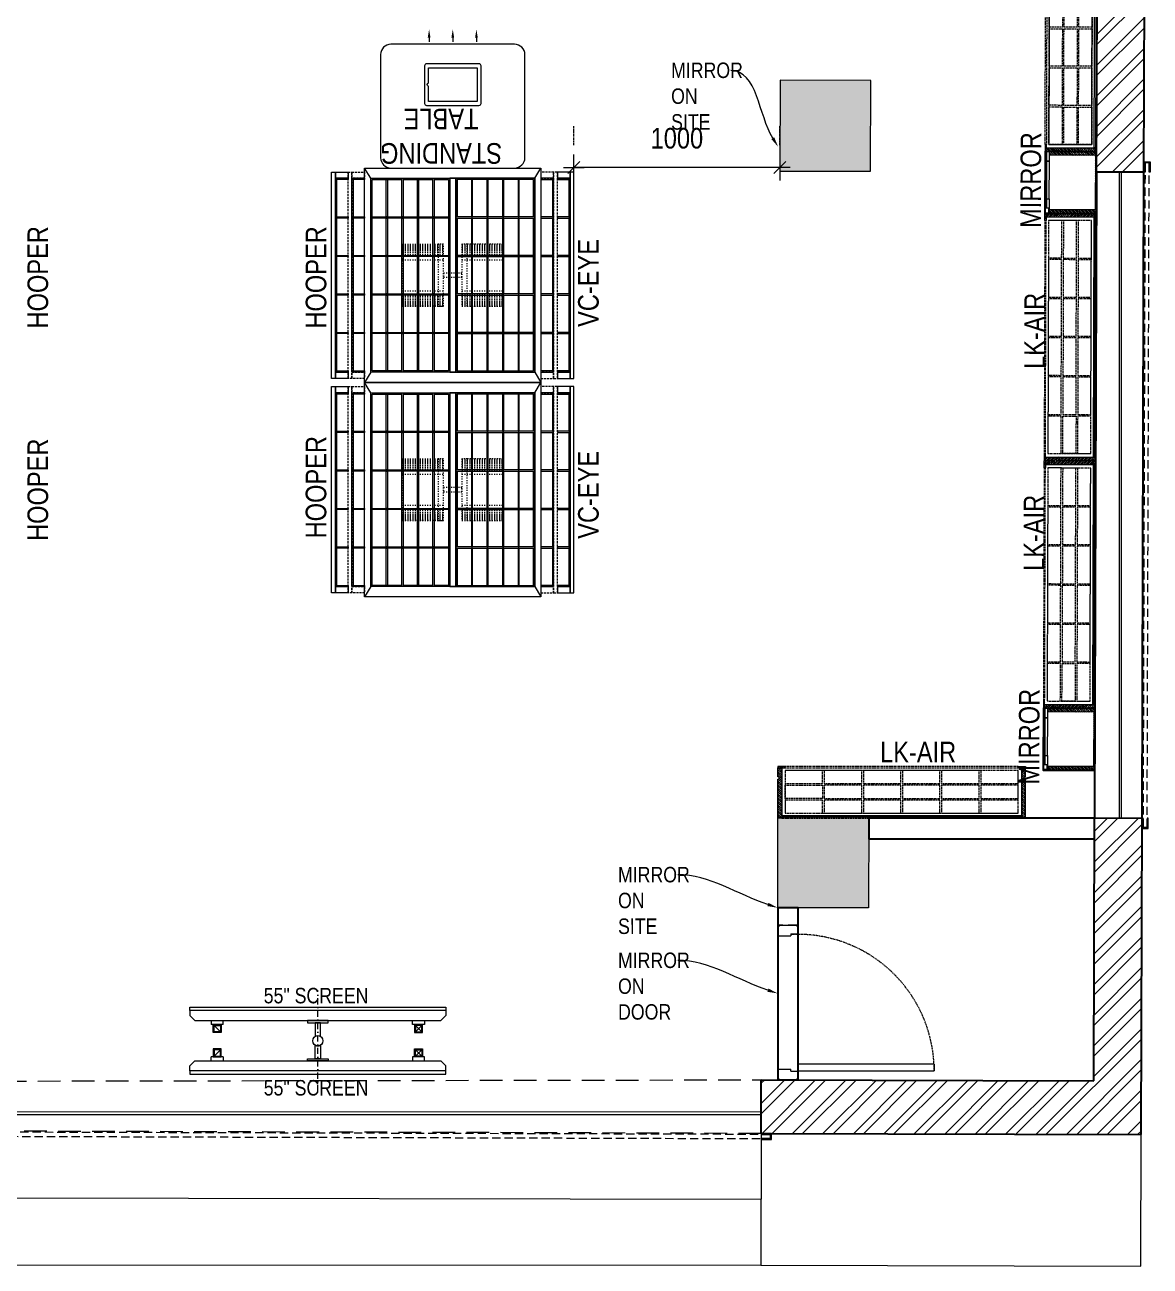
# Model space of a CAD drawing. Header units: millimetres. Extents: x 1938400 to 1950615, y 37176 to 49190.
# Drawn here: x 1945156 to 1950615, y 37176 to 43195 of the extents above; entities that cross this region are included whole.
import ezdxf
from ezdxf import colors
from ezdxf.entities.mleader import LeaderData, LeaderLine
from ezdxf.math import Vec2, Vec3

# ---------------------------------------------------------------- set-up
doc = ezdxf.new("R2010")
doc.units = ezdxf.units.MM
doc.header["$LTSCALE"] = 40
doc.header["$PDMODE"] = 3
for name, pattern in [('a_p6_plan_L18$0$HIDDEN', [0.375, 0.25, -0.125]), ('ACAD_ISO03W100', [30, 12, -18]), ('CONTINOUS', [0]), ('DASHDOT2', [0.5, 0.25, -0.125, 0, -0.125]), ('HIDDEN2', [0.1875, 0.125, -0.0625]), ('HIDDENX2', [0.75, 0.5, -0.25]), ('SK-103 Ground - Rome$0$LA-103A$0$HIDDEN2', [0.1875, 0.125, -0.0625])]:
    doc.linetypes.add(name, pattern=pattern)
doc.layers.add('A-CARPET AREA', color=3, linetype='CONTINOUS', lineweight=0, true_color=0x0aff0a)
for name, color, linetype, lineweight in [('A-COL', 243, 'Continuous', 9), ('A-Glazing', 4, 'Continuous', 20), ('A-shutter', 8, 'Continuous', 18), ('A-STAIR', 6, 'Continuous', 5), ('beam', 90, 'Continuous', 9), ('column hatch', 5, 'Continuous', 0), ('LENS-CURTAIN', 5, 'a_p6_plan_L18$0$HIDDEN', 9), ('LENS-DIM', 252, 'Continuous', 5), ('LENS-DOOR', 34, 'Continuous', 20), ('LENS-PARTITION', 21, 'Continuous', 25), ('LENS-TEXT', 31, 'Continuous', 5), ('LENS_TEXT', 31, 'Continuous', 5), ('LK-EQPMT', 3, 'Continuous', 18), ('LK-FF&E FLOOR', 1, 'Continuous', 9), ('LK-FF&E WALL', 1, 'Continuous', 9), ('LK-IT', 3, 'Continuous', 18), ('LN-ELEVATION-1', 81, 'Continuous', 13), ('LN-ELEVATION-2', 103, 'Continuous', 20), ('LN-ELEVATION-3', 125, 'a_p6_plan_L18$0$HIDDEN', 18), ('LN-ELEVATION-4', 145, 'Continuous', 13), ('LN-ELEVATION-5', 167, 'Continuous', 5), ('LN-HATCH', 251, 'Continuous', 0), ('PLANO-TXT', 252, 'Continuous', 5), ('rolling shutter', 1, 'Continuous', 5)]:
    doc.layers.add(name, color=color, linetype=linetype, lineweight=lineweight)
doc.layers.add('A-WALL', color=1, linetype='Continuous')
doc.styles.add('LK TXT', font='Gill Sans MT Condensed Regular.ttf')
doc.styles.get("Standard").update_dxf_attribs({"font": 'Gill Sans MT Condensed Regular.ttf', "height": 100})
doc.dimstyles.new('LK-MM 200', dxfattribs={"dimscale": 2000, "dimtxt": 0.05, "dimasz": 0.00025, "dimexe": 0.1, "dimexo": 0.0625, "dimgap": 0.045, "dimtad": 1, "dimdec": 0, "dimzin": 0, "dimdsep": 46, "dimtxsty": 'Standard', "dimblk": 'DMLL', "dimblk1": 'DMLL', "dimblk2": 'DMLL', "dimcen": 0.09, "dimclrd": 251, "dimclre": 250, "dimclrt": 256, "dimadec": 0, "dimazin": 0, "dimtfac": 1, "dimtdec": 0, "dimtofl": 0, "dimtmove": 2, "dimatfit": 3, "dimldrblk": 'OPEN90', "dimfxl": 1, "dimtolj": 1, "dimtzin": 0, "dimlwd": 5, "dimlwe": 0, "dimarcsym": 0})
pattern_1 = [(45, (7858558.917, 3503823.203), (-4.4901280605, 4.4901280605), [])]
pattern_2 = [(45, (7858054.0837, 3504049.203), (-4.4901280605, 4.4901280605), [])]

# ---------------------------------------------------------------- blocks, each defined once
blk = doc.blocks.new('*U48')
at = {"layer": 'A-shutter', "color": 5, "ltscale": 10}
for points in [[(41038391.4, -1561539.2), (41038391.4, -1561544.2), (41038346.4, -1561544.2), (41038346.4, -1561564.2), (41038391.4, -1561564.2), (41038391.4, -1561569.2), (41038341.4, -1561569.2), (41038341.4, -1561539.2)], [(41042891.4, -1561539.2), (41042891.4, -1561544.2), (41042936.4, -1561544.2), (41042936.4, -1561564.2), (41042891.4, -1561564.2), (41042891.4, -1561569.2), (41042941.4, -1561569.2), (41042941.4, -1561539.2)]]:
    blk.add_lwpolyline(points, close=True, dxfattribs=at)
at = {"layer": 'A-shutter', "color": 5, "linetype": 'HIDDENX2', "ltscale": 2, "true_color": 0x0505ff}
blk.add_lwpolyline([(41038346.4, -1561544.2), (41038346.4, -1561564.2), (41042936.4, -1561564.2), (41042936.4, -1561544.2)], close=True, dxfattribs=at)
blk = doc.blocks.new('*U49')
at = {"layer": 'A-shutter', "color": 5, "ltscale": 10}
for points in [[(41038391.4, -1561539.2), (41038391.4, -1561544.2), (41038346.4, -1561544.2), (41038346.4, -1561564.2), (41038391.4, -1561564.2), (41038391.4, -1561569.2), (41038341.4, -1561569.2), (41038341.4, -1561539.2)], [(41041523.4, -1561539.2), (41041523.4, -1561544.2), (41041568.4, -1561544.2), (41041568.4, -1561564.2), (41041523.4, -1561564.2), (41041523.4, -1561569.2), (41041573.4, -1561569.2), (41041573.4, -1561539.2)]]:
    blk.add_lwpolyline(points, close=True, dxfattribs=at)
at = {"layer": 'A-shutter', "color": 5, "linetype": 'HIDDENX2', "ltscale": 2, "true_color": 0x0505ff}
blk.add_lwpolyline([(41038346.4, -1561544.2), (41038346.4, -1561564.2), (41041568.4, -1561564.2), (41041568.4, -1561544.2)], close=True, dxfattribs=at)
blk = doc.blocks.new('A$Cbc15f9d8')
at = {"layer": 'column hatch'}
h = blk.add_hatch(color=8, dxfattribs=at)
h.dxf.hatch_style = 1
h.paths.add_polyline_path([(1827.7, -6995.2), (2270.7, -6996.5), (2272, -6567.5), (1829, -6566.2)])
h.paths.add_polyline_path([(-2843.1, -7256.1), (-2841, -6564.1), (-3332, -6562.6), (-3334.1, -7254.6)])
h.paths.add_polyline_path([(7511, -6572.3), (7071, -6571), (7069.7, -7011), (7509.7, -7012.3)])
h.paths.add_polyline_path([(1867.5, -3423.3), (2281.5, -3424.5), (2282.8, -2984.5), (1868.8, -2983.3)])
h.paths.add_polyline_path([(7521.8, -3000.3), (7081.8, -2999), (7080.5, -3439), (7520.5, -3440.3)])
h.paths.add_polyline_path([(-3321.2, -2977.6), (-3322.6, -3435.6), (-2883.6, -3436.9), (-2882.2, -2978.9)])
h.paths.add_polyline_path([(-1250.5, 554.2), (-1249.7, 842.2), (-1529.7, 843), (-1530.5, 555)])
h.paths.add_polyline_path([(-2872, 1050.1), (-3309, 1051.4), (-3310.5, 560.4), (-2873.5, 559.1)])
at = {"layer": 'LN-HATCH'}
h = blk.add_hatch(dxfattribs=at)
h.set_pattern_fill('ANSI32', color=256, scale=11, angle=180)
h.set_pattern_definition([(225, (-4658256.19, -44958.99), (74.087113, -74.087113), []), (225, (-4658305.58, -44958.99), (74.087113, -74.087113), [])])
h.paths.add_polyline_path([(-1249.8, 784.2), (-1250.5, 554.2), (8628.4, 524.4), (8616.5, -3443.6), (8846.5, -3444.3), (8846.6, -3394.3), (8859.1, 753.7)])
h.paths.add_polyline_path([(-1242.4, 3258.2), (-3302.4, 3264.4), (-3309, 1051.4), (-3079, 1050.7), (-3073, 3033.7), (-1473.1, 3028.8), (-1479.7, 842.9), (-1249.7, 842.2)])
h.paths.add_polyline_path([(-2280.5, 557.3), (-2279.6, 845.3), (-2872.6, 847.1), (-2873.5, 559.1)])
h.paths.add_polyline_path([(-3321.2, -2977.6), (-3091.2, -2978.3), (-3080.5, 559.7), (-3310.5, 560.4)])
h.paths.add_polyline_path([(-3092.6, -3436.3), (-3322.6, -3435.6), (-3332, -6562.6), (-3102, -6563.3)])
h.paths.add_polyline_path([(-2508.6, -8077.1), (-2507.8, -7824.1), (-3105.8, -7822.3), (-3104.1, -7255.3), (-3334.1, -7254.6), (-3336.6, -8074.6)])
h.paths.add_polyline_path([(2268.1, -7852.5), (2270.7, -6996.5), (1827.7, -6995.2), (1825.1, -7851.2), (1604.1, -7850.5), (1603.4, -8089.5), (2489.4, -8092.2), (2490.1, -7853.2)])
h.paths.add_polyline_path([(8832.4, -8111.3), (8836.9, -6626.3), (8836.8, -6626.3), (8837, -6576.3), (8607, -6575.6), (8603.2, -7850.6), (6990.2, -7845.7), (6989.4, -8105.7)])
at = {"layer": 'A-COL'}
for points in [[(7521.8, -3000.3), (7081.8, -2999), (7080.5, -3439), (7520.5, -3440.3)], [(7069.7, -7011), (7071, -6571), (7511, -6572.3), (7509.7, -7012.3)]]:
    blk.add_lwpolyline(points, close=True, dxfattribs=at)
at = {"layer": 'A-Glazing'}
for points in [[(8737.5, -6576), (8737.5, -3444), (8725.5, -3444), (8725.5, -6576)], [(6989.7, -8002.3), (2489.4, -8001.2), (2489.4, -8013.2), (6989.7, -8014.3)]]:
    blk.add_lwpolyline(points, close=True, dxfattribs=at)
at = {"layer": 'A-STAIR'}
for p, q in [((6989.4, -8105.7), (6987.9, -8743.7)), ((8830.5, -8749.3), (8832.4, -8111.3)), ((-2918.6, -8408.3), (6988.6, -8424.7)), ((-2914.6, -8740.9), (6987.9, -8743.7)), ((6987.9, -8743.7), (8830.5, -8749.3))]:
    blk.add_line(p, q, dxfattribs=at)
at = {"layer": 'A-WALL'}
for p, q in [((8846.5, -3444.3), (8859.1, 753.7)), ((8616.5, -3443.6), (8628.4, 524.4)), ((8616.5, -3443.6), (8846.5, -3444.3)), ((8603.2, -7850.6), (8607, -6575.6)), ((8607, -6575.6), (8837, -6576.3)), ((8832.4, -8111.3), (8837, -6576.3)), ((6989.4, -8105.7), (6990.2, -7845.7)), ((6990.2, -7845.7), (8603.2, -7850.6)), ((6989.4, -8105.7), (8832.4, -8111.3))]:
    blk.add_line(p, q, dxfattribs=at)
blk.add_lwpolyline([(8607, -6575.6), (8837, -6576.3), (8846.5, -3444.3), (8616.5, -3443.6)], close=True, dxfattribs=at)
at = {"layer": 'beam', "linetype": 'a_p6_plan_L18$0$HIDDEN', "lineweight": 5, "ltscale": 11}
blk.add_lwpolyline([(2490.1, -7853.2), (6990.2, -7845.7), (6989.4, -8105.7), (2489.4, -8092.2)], close=True, dxfattribs=at)
at = {"layer": 'rolling shutter', "color": 2}
for name, p, rotation in [('*U49', (1694243.8, 41030048.1), 269.8271071249633), ('*U48', (-41031003.1, 1677275.2), 359.8271071185933)]:
    blk.add_blockref(name, p, dxfattribs=dict(at, rotation=rotation))
blk = doc.blocks.new('MIRROR')
at = {"layer": 'LN-HATCH', "ltscale": 0.5}
h = blk.add_hatch(dxfattribs=at)
h.set_pattern_fill('ANSI31', color=256, scale=2)
h.set_pattern_definition([(45, (4060433.7416, 1708720.787), (-4.4901280605, 4.4901280605), [])])
h.paths.add_polyline_path([(212.9, 101.3), (230.9, 101.3), (230.9, -127.7), (212.9, -127.7)])
h.paths.add_polyline_path([(230.9, 95.3), (494.9, 95.3), (494.9, 101.3), (230.9, 101.3)])
h.paths.add_polyline_path([(512.9, 101.3), (494.9, 101.3), (494.9, -127.7), (512.9, -127.7)])
at = {"layer": 'Defpoints'}
blk.add_lwpolyline([(512.9, 101.3), (212.9, 101.3), (212.9, -148.7), (512.9, -148.7)], close=True, dxfattribs=at)
at = {"layer": 'LN-ELEVATION-1'}
for points in [[(212.9, 101.3), (230.9, 101.3), (230.9, -127.7), (212.9, -127.7)], [(230.9, 95.3), (494.9, 95.3), (494.9, 101.3), (230.9, 101.3)], [(512.9, 101.3), (494.9, 101.3), (494.9, -127.7), (512.9, -127.7)], [(259.9, -141.7), (259.9, -127.7), (214.9, -127.7), (214.9, -148.7), (223.9, -148.7), (223.9, -147.2), (216.4, -147.2), (216.4, -141.7)], [(442.9, -141.7), (442.9, -127.7), (487.9, -127.7), (487.9, -148.7), (478.9, -148.7), (478.9, -147.2), (486.4, -147.2), (486.4, -141.7)], [(504.9, -148.7), (504.9, -147.2), (509.4, -147.2), (509.4, -129.2), (487.9, -129.2), (487.9, -127.7), (510.9, -127.7), (510.9, -148.7)]]:
    blk.add_lwpolyline(points, close=True, dxfattribs=at)
at = {"layer": 'LN-ELEVATION-2', "color": 4, "lineweight": 0}
blk.add_lwpolyline([(216.4, -141.7), (486.4, -141.7), (486.4, -147.2), (216.4, -147.2)], close=True, dxfattribs=at)
at = {"layer": 'LN-ELEVATION-2'}
blk.add_lwpolyline([(259.9, -141.7), (442.9, -141.7), (442.9, -127.7), (259.9, -127.7)], close=True, dxfattribs=at)
at = {"layer": 'LN-ELEVATION-4', "ltscale": 0.5}
blk.add_line((478.9, -148.7), (223.9, -148.7), dxfattribs=at)
blk = doc.blocks.new('VC 1010')
at = {"layer": 'LN-HATCH', "ltscale": 0.5}
h = blk.add_hatch(dxfattribs=at)
h.set_pattern_fill('ANSI31', color=256, scale=2)
h.set_pattern_definition([(45, (3761554.586, 1795022.936), (-4.490128061, 4.490128061), [])])
h.paths.add_polyline_path([(-505.2, 24), (-505.2, -166), (-499.2, -166), (-499.2, -176), (-505.2, -176), (-505.2, -220), (-487.2, -220), (-487.2, 24)])
h = blk.add_hatch(dxfattribs=at)
h.set_pattern_fill('ANSI31', color=256, scale=2)
h.set_pattern_definition(pattern_1)
h.paths.add_polyline_path([(504.8, 24), (504.8, -166), (498.8, -166), (498.8, -176), (504.8, -176), (504.8, -220), (486.8, -220), (486.8, 24)])
h = blk.add_hatch(dxfattribs=at)
h.set_pattern_fill('ANSI31', color=256, scale=2)
h.set_pattern_definition([(45, (7858741.917, 3503823.203), (-4.4901280605, 4.4901280605), [])])
h.paths.add_polyline_path([(-470.2, -220), (-470.2, -226), (-505.2, -226), (-505.2, -220)])
h = blk.add_hatch(dxfattribs=at)
h.set_pattern_fill('ANSI31', color=256, scale=2)
h.set_pattern_definition(pattern_1)
h.paths.add_polyline_path([(476.8, -220), (476.8, -226), (511.8, -226), (511.8, -220)])
at = {"layer": 'LN-ELEVATION-1', "ltscale": 0.5}
for points in [[(-505.2, 24), (-505.2, -166), (-499.2, -166), (-499.2, -176), (-505.2, -176), (-505.2, -220), (-487.2, -220), (-487.2, 24)], [(486.8, 12), (-487.2, 12), (-487.2, 18), (486.8, 18)], [(504.8, 24), (504.8, -166), (498.8, -166), (498.8, -176), (504.8, -176), (504.8, -220), (486.8, -220), (486.8, 24)], [(-470.2, -220), (-470.2, -226), (-505.2, -226), (-505.2, -220)], [(469.8, -220), (469.8, -226), (504.8, -226), (504.8, -220)]]:
    blk.add_lwpolyline(points, close=True, dxfattribs=at)
at = {"layer": 'LN-ELEVATION-2', "ltscale": 0.5}
blk.add_lwpolyline([(470.2, 0), (-470.2, 0), (-470.2, -208), (470.2, -208)], close=True, dxfattribs=at)
at = {"layer": 'LN-ELEVATION-3', "ltscale": 0.5}
for p, q in [((-487.2, 24), (486.8, 24)), ((-470.2, -220), (469.8, -220)), ((469.8, -226), (-470.2, -226))]:
    blk.add_line(p, q, dxfattribs=at)
for points in [[(-470.2, 0), (-288.5, 0), (-288.5, -64), (-470.2, -64)], [(-280.5, 0), (-98.8, 0), (-98.8, -64), (-280.5, -64)], [(-90.8, 0), (90.8, 0), (90.8, -64), (-90.8, -64)], [(98.8, 0), (280.5, 0), (280.5, -64), (98.8, -64)], [(288.5, 0), (470.2, 0), (470.2, -64), (288.5, -64)], [(-470.2, -136), (-288.5, -136), (-288.5, -72), (-470.2, -72)], [(-280.5, -72), (-98.8, -72), (-98.8, -136), (-280.5, -136)], [(-90.8, -72), (90.8, -72), (90.8, -136), (-90.8, -136)], [(98.8, -72), (280.5, -72), (280.5, -136), (98.8, -136)], [(288.5, -72), (470.2, -72), (470.2, -136), (288.5, -136)], [(-470.2, -144), (-288.5, -144), (-288.5, -208), (-470.2, -208)], [(-280.5, -144), (-98.8, -144), (-98.8, -208), (-280.5, -208)], [(-90.8, -144), (90.8, -144), (90.8, -208), (-90.8, -208)], [(98.8, -144), (280.5, -144), (280.5, -208), (98.8, -208)], [(288.5, -144), (470.2, -144), (470.2, -208), (288.5, -208)]]:
    blk.add_lwpolyline(points, close=True, dxfattribs=at)
blk = doc.blocks.new('Euro center Mirror + IPAD')
at = {"layer": 'LN-ELEVATION-4', "linetype": 'ACAD_ISO03W100', "ltscale": 0.01}
blk.add_lwpolyline([(0, 47.3), (0, -41.5), (-20, -41.5), (-20, 47.3)], close=True, dxfattribs=at)
at = {"layer": 'LN-ELEVATION-5', "linetype": 'ACAD_ISO03W100', "ltscale": 0.01}
for p, q in [((-159.9, 246.9), (-159.9, 47.3)), ((-159.7, 246.9), (-159.7, 47.3)), ((-159.4, 246.9), (-159.4, 47.3)), ((-159, 246.9), (-159, 47.3)), ((-158.5, 246.9), (-158.5, 47.3)), ((-157.9, 246.9), (-157.9, 47.3)), ((-157.1, 246.9), (-157.1, 47.3)), ((-156.1, 246.9), (-156.1, 47.3)), ((-154.1, 246.9), (-154.1, 47.3)), ((-151.1, 246.9), (-151.1, 47.3)), ((-146.1, 246.9), (-146.1, 47.3)), ((-141.1, 246.9), (-141.1, 47.3)), ((-135.1, 246.9), (-135.1, 47.3)), ((-128.1, 246.9), (-128.1, 47.3)), ((-120.1, 246.9), (-120.1, 47.3)), ((-111.1, 246.9), (-111.1, 47.3)), ((-102.1, 246.9), (-102.1, 47.3)), ((-85, 246.9), (-85, 47.3)), ((65, 246.9), (65, 47.3)), ((82.1, 246.9), (82.1, 47.3)), ((91.1, 246.9), (91.1, 47.3)), ((100.1, 246.9), (100.1, 47.3)), ((108.1, 246.9), (108.1, 47.3)), ((115.1, 246.9), (115.1, 47.3)), ((121.1, 246.9), (121.1, 47.3)), ((126.1, 246.9), (126.1, 47.3)), ((131.1, 246.9), (131.1, 47.3)), ((134.1, 246.9), (134.1, 47.3)), ((136.1, 246.9), (136.1, 47.3)), ((137.1, 246.9), (137.1, 47.3)), ((137.9, 246.9), (137.9, 47.3)), ((138.5, 246.9), (138.5, 47.3)), ((139, 246.9), (139, 47.3)), ((139.4, 246.9), (139.4, 47.3)), ((139.7, 246.9), (139.7, 47.3)), ((139.9, 246.9), (139.9, 47.3)), ((-159.9, -41.5), (-159.9, -241.1)), ((-159.7, -41.5), (-159.7, -241.1)), ((-159.4, -41.5), (-159.4, -241.1)), ((-159, -41.5), (-159, -241.1)), ((-158.5, -41.5), (-158.5, -241.1)), ((-157.9, -41.5), (-157.9, -241.1)), ((-157.1, -41.5), (-157.1, -241.1)), ((-156.1, -41.5), (-156.1, -241.1)), ((-154.1, -41.5), (-154.1, -241.1)), ((-151.1, -41.5), (-151.1, -241.1)), ((-146.1, -41.5), (-146.1, -241.1)), ((-141.1, -41.5), (-141.1, -241.1)), ((-135.1, -41.5), (-135.1, -241.1)), ((-128.1, -41.5), (-128.1, -241.1)), ((-120.1, -41.5), (-120.1, -241.1)), ((-111.1, -41.5), (-111.1, -241.1)), ((-102.1, -41.5), (-102.1, -241.1)), ((-85, -41.5), (-85, -241.1)), ((65, -41.5), (65, -241.1)), ((82.1, -41.5), (82.1, -241.1)), ((91.1, -41.5), (91.1, -241.1)), ((100.1, -41.5), (100.1, -241.1)), ((108.1, -41.5), (108.1, -241.1)), ((115.1, -41.5), (115.1, -241.1)), ((121.1, -41.5), (121.1, -241.1)), ((126.1, -41.5), (126.1, -241.1)), ((131.1, -41.5), (131.1, -241.1)), ((134.1, -41.5), (134.1, -241.1)), ((136.1, -41.5), (136.1, -241.1)), ((137.1, -41.5), (137.1, -241.1)), ((137.9, -41.5), (137.9, -241.1)), ((138.5, -41.5), (138.5, -241.1)), ((139, -41.5), (139, -241.1)), ((139.4, -41.5), (139.4, -241.1)), ((139.7, -41.5), (139.7, -241.1)), ((139.9, -41.5), (139.9, -241.1))]:
    blk.add_line(p, q, dxfattribs=at)
for points in [[(140, 73), (140, 246.9), (-160, 246.9), (-160, 73)], [(140, -67.1), (140, -241.1), (-160, -241.1), (-160, -67.1)]]:
    blk.add_lwpolyline(points, dxfattribs=at)
for points in [[(140, 73), (140, 47.3), (-160, 47.3), (-160, 73)], [(140, -41.5), (140, -67.1), (-160, -67.1), (-160, -41.5)]]:
    blk.add_lwpolyline(points, close=True, dxfattribs=at)
blk = doc.blocks.new('EURO 1040 x 1175')
at = {"layer": 'LN-ELEVATION-1'}
for points in [[(-470, -327.4), (470, -327.4), (470, 467.6), (-470, 467.6)], [(-470, 85.1), (470, 85.1), (470, 467.6), (-470, 467.6)], [(-283.2, 85.1), (-277.2, 85.1), (-277.2, 467.6), (-283.2, 467.6)], [(-96.4, 85.1), (-90.4, 85.1), (-90.4, 467.6), (-96.4, 467.6)], [(90.4, 85.1), (96.4, 85.1), (96.4, 467.6), (90.4, 467.6)], [(277.2, 85.1), (283.2, 85.1), (283.2, 467.6), (277.2, 467.6)], [(-470, 386.6), (-283.2, 386.6), (-283.2, 392.6), (-470, 392.6)], [(-277.2, 386.6), (-96.4, 386.6), (-96.4, 392.6), (-277.2, 392.6)], [(-90.4, 386.6), (90.4, 386.6), (90.4, 392.6), (-90.4, 392.6)], [(96.4, 386.6), (277.2, 386.6), (277.2, 392.6), (96.4, 392.6)], [(283.2, 386.6), (470, 386.6), (470, 392.6), (283.2, 392.6)], [(-470, 311.2), (-283.2, 311.2), (-283.2, 317.2), (-470, 317.2)], [(-277.2, 311.2), (-96.4, 311.2), (-96.4, 317.2), (-277.2, 317.2)], [(-90.4, 311.2), (90.4, 311.2), (90.4, 317.2), (-90.4, 317.2)], [(96.4, 311.2), (277.2, 311.2), (277.2, 317.2), (96.4, 317.2)], [(283.2, 311.2), (470, 311.2), (470, 317.2), (283.2, 317.2)], [(-470, 235.8), (-283.2, 235.8), (-283.2, 241.8), (-470, 241.8)], [(-277.2, 235.8), (-96.4, 235.8), (-96.4, 241.8), (-277.2, 241.8)], [(-90.4, 235.8), (90.4, 235.8), (90.4, 241.8), (-90.4, 241.8)], [(96.4, 235.8), (277.2, 235.8), (277.2, 241.8), (96.4, 241.8)], [(283.2, 235.8), (470, 235.8), (470, 241.8), (283.2, 241.8)], [(-470, 160.4), (-283.2, 160.4), (-283.2, 166.4), (-470, 166.4)], [(-277.2, 160.4), (-96.4, 160.4), (-96.4, 166.4), (-277.2, 166.4)], [(-90.4, 160.4), (90.4, 160.4), (90.4, 166.4), (-90.4, 166.4)], [(96.4, 160.4), (277.2, 160.4), (277.2, 166.4), (96.4, 166.4)], [(283.2, 160.4), (470, 160.4), (470, 166.4), (283.2, 166.4)], [(-470, 85.1), (470, 85.1), (470, 55.1), (-470, 55.1)], [(-470, 55.1), (470, 55.1), (470, -327.4), (-470, -327.4)], [(-283.2, 55.1), (-277.2, 55.1), (-277.2, -327.4), (-283.2, -327.4)], [(-96.4, 55.1), (-90.4, 55.1), (-90.4, -327.4), (-96.4, -327.4)], [(90.4, 55.1), (96.4, 55.1), (96.4, -327.4), (90.4, -327.4)], [(277.2, 55.1), (283.2, 55.1), (283.2, -327.4), (277.2, -327.4)], [(-470, -20.3), (-283.2, -20.3), (-283.2, -26.3), (-470, -26.3)], [(-277.2, -20.3), (-96.4, -20.3), (-96.4, -26.3), (-277.2, -26.3)], [(-90.4, -20.3), (90.4, -20.3), (90.4, -26.3), (-90.4, -26.3)], [(96.4, -20.3), (277.2, -20.3), (277.2, -26.3), (96.4, -26.3)], [(283.2, -20.3), (470, -20.3), (470, -26.3), (283.2, -26.3)], [(-470, -95.7), (-283.2, -95.7), (-283.2, -101.7), (-470, -101.7)], [(-277.2, -95.7), (-96.4, -95.7), (-96.4, -101.7), (-277.2, -101.7)], [(-90.4, -95.7), (90.4, -95.7), (90.4, -101.7), (-90.4, -101.7)], [(96.4, -95.7), (277.2, -95.7), (277.2, -101.7), (96.4, -101.7)], [(283.2, -95.7), (470, -95.7), (470, -101.7), (283.2, -101.7)], [(-470, -171.1), (-283.2, -171.1), (-283.2, -177.1), (-470, -177.1)], [(-277.2, -171.1), (-96.4, -171.1), (-96.4, -177.1), (-277.2, -177.1)], [(-90.4, -171.1), (90.4, -171.1), (90.4, -177.1), (-90.4, -177.1)], [(96.4, -171.1), (277.2, -171.1), (277.2, -177.1), (96.4, -177.1)], [(283.2, -171.1), (470, -171.1), (470, -177.1), (283.2, -177.1)], [(-470, -246.4), (-283.2, -246.4), (-283.2, -252.4), (-470, -252.4)], [(-277.2, -246.4), (-96.4, -246.4), (-96.4, -252.4), (-277.2, -252.4)], [(-90.4, -246.4), (90.4, -246.4), (90.4, -252.4), (-90.4, -252.4)], [(96.4, -246.4), (277.2, -246.4), (277.2, -252.4), (96.4, -252.4)], [(283.2, -246.4), (470, -246.4), (470, -252.4), (283.2, -252.4)]]:
    blk.add_lwpolyline(points, close=True, dxfattribs=at)
for points in [[(-283.2, 461.6), (-464, 461.6), (-464, 317.2)], [(-96.4, 461.6), (-277.2, 461.6)], [(90.4, 461.6), (-90.4, 461.6)], [(277.2, 461.6), (96.4, 461.6)], [(464, 317.2), (464, 461.6), (283.2, 461.6)], [(-464, 311.2), (-464, 241.8)], [(464, 241.8), (464, 311.2)], [(-464, 235.8), (-464, 166.4)], [(464, 166.4), (464, 235.8)], [(-464, 160.4), (-464, 91.1), (-283.2, 91.1)], [(283.2, 91.1), (464, 91.1), (464, 160.4)], [(-277.2, 91.1), (-96.4, 91.1)], [(-90.4, 91.1), (90.4, 91.1)], [(96.4, 91.1), (277.2, 91.1)], [(-464, -20.3), (-464, 49.1), (-283.2, 49.1)], [(-277.2, 49.1), (-96.4, 49.1)], [(-90.4, 49.1), (90.4, 49.1)], [(96.4, 49.1), (277.2, 49.1)], [(283.2, 49.1), (464, 49.1), (464, -20.3)], [(-464, -95.7), (-464, -26.3)], [(464, -26.3), (464, -95.7)], [(-464, -171.1), (-464, -101.7)], [(464, -101.7), (464, -171.1)], [(-283.2, -321.4), (-464, -321.4), (-464, -177.1)], [(464, -177.1), (464, -321.4), (283.2, -321.4)], [(-96.4, -321.4), (-277.2, -321.4)], [(90.4, -321.4), (-90.4, -321.4)], [(277.2, -321.4), (96.4, -321.4)]]:
    blk.add_lwpolyline(points, dxfattribs=at)
at = {"layer": 'LN-ELEVATION-2'}
blk.add_lwpolyline([(-520, -357.4), (520, -357.4), (520, 497.6), (-520, 497.6)], close=True, dxfattribs=at)
for points in [[(-470, 467.6), (-520, 497.6)], [(470, 467.6), (520, 497.6)], [(-470, -327.4), (-520, -357.4)], [(470, -327.4), (520, -357.4)]]:
    blk.add_lwpolyline(points, dxfattribs=at)
at = {"layer": 'LN-ELEVATION-3'}
for points in [[(-500, 559.6), (500, 559.6), (500, 577.6), (-500, 577.6)], [(-500, 497.6), (-470, 497.6), (-470, 559.6), (-500, 559.6)], [(470, 497.6), (500, 497.6), (500, 559.6), (470, 559.6)], [(-500, -357.4), (-470, -357.4), (-470, -419.4), (-500, -419.4)], [(470, -357.4), (500, -357.4), (500, -419.4), (470, -419.4)], [(-500, -419.4), (500, -419.4), (500, -437.4), (-500, -437.4)]]:
    blk.add_lwpolyline(points, close=True, dxfattribs=at)
at = {"layer": 'LN-ELEVATION-4'}
for points in [[(-500, 639.6), (500, 639.6), (500, 657.6), (-500, 657.6)], [(-500, 577.6), (-470, 577.6), (-470, 639.6), (-500, 639.6)], [(470, 577.6), (500, 577.6), (500, 639.6), (470, 639.6)], [(-470, 497.6), (-464, 497.6), (-464, 559.6), (-470, 559.6)], [(-464, 553.6), (-283.2, 553.6), (-283.2, 559.6), (-464, 559.6)], [(-283.2, 497.6), (-277.2, 497.6), (-277.2, 559.6), (-283.2, 559.6)], [(-277.2, 553.6), (-96.4, 553.6), (-96.4, 559.6), (-277.2, 559.6)], [(-96.4, 497.6), (-90.4, 497.6), (-90.4, 559.6), (-96.4, 559.6)], [(-90.4, 553.6), (90.4, 553.6), (90.4, 559.6), (-90.4, 559.6)], [(90.4, 497.6), (96.4, 497.6), (96.4, 559.6), (90.4, 559.6)], [(96.4, 553.6), (277.2, 553.6), (277.2, 559.6), (96.4, 559.6)], [(277.2, 497.6), (283.2, 497.6), (283.2, 559.6), (277.2, 559.6)], [(283.2, 553.6), (464, 553.6), (464, 559.6), (283.2, 559.6)], [(464, 497.6), (470, 497.6), (470, 559.6), (464, 559.6)], [(-470, -357.4), (-464, -357.4), (-464, -419.4), (-470, -419.4)], [(-283.2, -357.4), (-277.2, -357.4), (-277.2, -419.4), (-283.2, -419.4)], [(-96.4, -357.4), (-90.4, -357.4), (-90.4, -419.4), (-96.4, -419.4)], [(90.4, -357.4), (96.4, -357.4), (96.4, -419.4), (90.4, -419.4)], [(277.2, -357.4), (283.2, -357.4), (283.2, -419.4), (277.2, -419.4)], [(464, -357.4), (470, -357.4), (470, -419.4), (464, -419.4)], [(-464, -413.4), (-283.2, -413.4), (-283.2, -419.4), (-464, -419.4)], [(-277.2, -413.4), (-96.4, -413.4), (-96.4, -419.4), (-277.2, -419.4)], [(-90.4, -413.4), (90.4, -413.4), (90.4, -419.4), (-90.4, -419.4)], [(96.4, -413.4), (277.2, -413.4), (277.2, -419.4), (96.4, -419.4)], [(283.2, -413.4), (464, -413.4), (464, -419.4), (283.2, -419.4)], [(-500, -437.4), (-470, -437.4), (-470, -499.4), (-500, -499.4)], [(470, -437.4), (500, -437.4), (500, -499.4), (470, -499.4)], [(-500, -499.4), (500, -499.4), (500, -517.4), (-500, -517.4)]]:
    blk.add_lwpolyline(points, close=True, dxfattribs=at)
at = {"layer": 'LN-ELEVATION-5'}
for points in [[(-470, 577.6), (-464, 577.6), (-464, 639.6), (-470, 639.6)], [(-464, 633.6), (-283.2, 633.6), (-283.2, 639.6), (-464, 639.6)], [(-283.2, 577.6), (-277.2, 577.6), (-277.2, 639.6), (-283.2, 639.6)], [(-277.2, 633.6), (-96.4, 633.6), (-96.4, 639.6), (-277.2, 639.6)], [(-96.4, 577.6), (-90.4, 577.6), (-90.4, 639.6), (-96.4, 639.6)], [(-90.4, 633.6), (90.4, 633.6), (90.4, 639.6), (-90.4, 639.6)], [(90.4, 577.6), (96.4, 577.6), (96.4, 639.6), (90.4, 639.6)], [(96.4, 633.6), (277.2, 633.6), (277.2, 639.6), (96.4, 639.6)], [(277.2, 577.6), (283.2, 577.6), (283.2, 639.6), (277.2, 639.6)], [(283.2, 633.6), (464, 633.6), (464, 639.6), (283.2, 639.6)], [(464, 577.6), (470, 577.6), (470, 639.6), (464, 639.6)], [(-470, -437.4), (-464, -437.4), (-464, -499.4), (-470, -499.4)], [(-283.2, -437.4), (-277.2, -437.4), (-277.2, -499.4), (-283.2, -499.4)], [(-96.4, -437.4), (-90.4, -437.4), (-90.4, -499.4), (-96.4, -499.4)], [(90.4, -437.4), (96.4, -437.4), (96.4, -499.4), (90.4, -499.4)], [(277.2, -437.4), (283.2, -437.4), (283.2, -499.4), (277.2, -499.4)], [(464, -437.4), (470, -437.4), (470, -499.4), (464, -499.4)], [(-464, -493.4), (-283.2, -493.4), (-283.2, -499.4), (-464, -499.4)], [(-277.2, -493.4), (-96.4, -493.4), (-96.4, -499.4), (-277.2, -499.4)], [(-90.4, -493.4), (90.4, -493.4), (90.4, -499.4), (-90.4, -499.4)], [(96.4, -493.4), (277.2, -493.4), (277.2, -499.4), (96.4, -499.4)], [(283.2, -493.4), (464, -493.4), (464, -499.4), (283.2, -499.4)]]:
    blk.add_lwpolyline(points, close=True, dxfattribs=at)
at = {"layer": 'LENS-DIM'}
blk.add_blockref('Euro center Mirror + IPAD', (10, 67.1), dxfattribs=at)
blk = doc.blocks.new('Standing Table 700X600')
at = {"layer": 'LN-ELEVATION-1', "linetype": 'ByBlock', "lineweight": -2}
for p, q in [((-114.7, -32.3), (-114.7, -12)), ((0, -32.3), (0, -12)), ((114.7, -32.3), (114.7, -12))]:
    blk.add_line(p, q, dxfattribs=at)
at = {"layer": 'LN-ELEVATION-1'}
for points in [[(-127.2, 94.5), (126.8, 94.5, 0.414214), (136.8, 104.5), (136.8, 286.5, 0.414214), (126.8, 296.5), (-127.2, 296.5, 0.414214), (-137.2, 286.5), (-137.2, 104.5, 0.414214)], [(117.2, 186), (117.2, 113.5), (-117.8, 113.5), (-117.8, 277.5), (117.2, 277.5), (117.2, 205, 0.327538), (118.6, 203.1, -0.733799), (118.6, 187.9, 0.327538)]]:
    blk.add_lwpolyline(points, format="xyb", close=True, dxfattribs=at)
at = {"layer": 'LN-ELEVATION-1', "linetype": 'ByBlock', "lineweight": -2}
for points in [[(-108.1, -32.3), (-121.4, -32.3), (-114.7, -72.3)], [(6.7, -32.3), (-6.7, -32.3), (0, -72.3)], [(121.4, -32.3), (108.1, -32.3), (114.7, -72.3)]]:
    blk.add_solid(points, dxfattribs=at)
at = {"layer": 'LN-ELEVATION-2'}
blk.add_lwpolyline([(-300, 0), (300, 0, 0.414214), (350, 50), (350, 550, 0.414214), (300, 600), (-300, 600, 0.414214), (-350, 550), (-350, 50, 0.414214)], format="xyb", close=True, dxfattribs=at)
at = {"layer": 'LENS-TEXT', "color": 7, "linetype": 'Continuous', "ltscale": 3, "insert": (56.8, 445.9), "char_height": 100, "width": 783.964, "attachment_point": 5, "style": 'LK TXT'}
blk.add_mtext('STANDING TABLE', dxfattribs=at)
blk = doc.blocks.new('VC 1200')
at = {"layer": 'LN-HATCH', "ltscale": 0.5}
h = blk.add_hatch(dxfattribs=at)
h.set_pattern_fill('ANSI31', color=256, scale=2)
h.set_pattern_definition([(45, (3760859.753, 1795248.936), (-4.490128061, 4.490128061), [])])
h.paths.add_polyline_path([(-1200, 250), (-1200, 60), (-1194, 60), (-1194, 50), (-1200, 50), (-1200, 6), (-1182, 6), (-1182, 250)])
h = blk.add_hatch(dxfattribs=at)
h.set_pattern_fill('ANSI31', color=256, scale=2)
h.set_pattern_definition(pattern_2)
h.paths.add_polyline_path([(0, 250), (0, 60), (-6, 60), (-6, 50), (0, 50), (0, 6), (-18, 6), (-18, 250)])
h = blk.add_hatch(dxfattribs=at)
h.set_pattern_fill('ANSI31', color=256, scale=2)
h.set_pattern_definition([(45, (7858047.0837, 3504049.203), (-4.4901280605, 4.4901280605), [])])
h.paths.add_polyline_path([(-1165, 6), (-1165, 0), (-1200, 0), (-1200, 6)])
h = blk.add_hatch(dxfattribs=at)
h.set_pattern_fill('ANSI31', color=256, scale=2)
h.set_pattern_definition(pattern_2)
h.paths.add_polyline_path([(-28, 6), (-28, 0), (0, 0), (0, 6)])
at = {"layer": 'LN-ELEVATION-1', "ltscale": 0.5}
for points in [[(-1200, 250), (-1200, 60), (-1194, 60), (-1194, 50), (-1200, 50), (-1200, 6), (-1182, 6), (-1182, 250)], [(-18, 238), (-1182, 238), (-1182, 244), (-18, 244)], [(0, 250), (0, 60), (-6, 60), (-6, 50), (0, 50), (0, 6), (-18, 6), (-18, 250)], [(-1165, 6), (-1165, 0), (-1200, 0), (-1200, 6)], [(-35, 6), (-35, 0), (0, 0), (0, 6)]]:
    blk.add_lwpolyline(points, close=True, dxfattribs=at)
at = {"layer": 'LN-ELEVATION-3', "ltscale": 0.5}
for p, q in [((-1182, 250), (-18, 250)), ((-1165, 6), (-35, 6)), ((-35, 0), (-1165, 0))]:
    blk.add_line(p, q, dxfattribs=at)
for points in [[(-1165, 226), (-35, 226), (-35, 18), (-1165, 18)], [(-1165, 226), (-983.3, 226), (-983.3, 162), (-1165, 162)], [(-975.3, 226), (-793.7, 226), (-793.7, 162), (-975.3, 162)], [(-785.7, 226), (-604, 226), (-604, 162), (-785.7, 162)], [(-596, 226), (-414.3, 226), (-414.3, 162), (-596, 162)], [(-406.3, 226), (-224.7, 226), (-224.7, 162), (-406.3, 162)], [(-216.7, 226), (-35, 226), (-35, 162), (-216.7, 162)], [(-1165, 90), (-983.3, 90), (-983.3, 154), (-1165, 154)], [(-975.3, 154), (-793.7, 154), (-793.7, 90), (-975.3, 90)], [(-785.7, 154), (-604, 154), (-604, 90), (-785.7, 90)], [(-596, 154), (-414.3, 154), (-414.3, 90), (-596, 90)], [(-406.3, 154), (-224.7, 154), (-224.7, 90), (-406.3, 90)], [(-216.7, 154), (-35, 154), (-35, 90), (-216.7, 90)], [(-1165, 82), (-983.3, 82), (-983.3, 18), (-1165, 18)], [(-975.3, 82), (-793.7, 82), (-793.7, 18), (-975.3, 18)], [(-785.7, 82), (-604, 82), (-604, 18), (-785.7, 18)], [(-596, 82), (-414.3, 82), (-414.3, 18), (-596, 18)], [(-406.3, 82), (-224.7, 82), (-224.7, 18), (-406.3, 18)], [(-216.7, 82), (-35, 82), (-35, 18), (-216.7, 18)]]:
    blk.add_lwpolyline(points, close=True, dxfattribs=at)
blk = doc.blocks.new('*U45')
at = {"layer": 'LENS-DOOR'}
for p, q in [((548121.7, 1779235.3), (548121.7, 1778573.8)), ((548121.7, 1779235.3), (548153, 1779235.3)), ((548153, 1778573.8), (548153, 1779235.3)), ((547452.5, 1778573.8), (547488.9, 1778573.8)), ((547452.5, 1778568.6), (547452.5, 1778573.8)), ((547488.9, 1778539.9), (547488.9, 1778573.8)), ((548121.7, 1778573.8), (548153, 1778573.8)), ((548192.1, 1778573.8), (548155.6, 1778573.8)), ((548155.6, 1778539.9), (548155.6, 1778573.8)), ((548192.1, 1778568.6), (548192.1, 1778573.8)), ((547447.3, 1778568.6), (547452.5, 1778568.6)), ((547447.3, 1778484.1), (547447.3, 1778568.6)), ((547488.9, 1778539.9), (547499.3, 1778539.9)), ((547499.3, 1778478.9), (547499.3, 1778539.9)), ((548145.2, 1778478.9), (548145.2, 1778539.9)), ((548155.6, 1778539.9), (548145.2, 1778539.9)), ((548197.3, 1778568.6), (548192.1, 1778568.6)), ((548197.3, 1778484.1), (548197.3, 1778568.6)), ((547447.3, 1778484.1), (547452.5, 1778484.1)), ((547452.5, 1778478.9), (547452.5, 1778484.1)), ((547452.5, 1778478.9), (547499.3, 1778478.9)), ((548192.1, 1778478.9), (548145.2, 1778478.9)), ((548192.1, 1778478.9), (548192.1, 1778484.1)), ((548197.3, 1778484.1), (548192.1, 1778484.1))]:
    blk.add_line(p, q, dxfattribs=at)
at = {"layer": 'LENS-DOOR', "color": 7, "linetype": 'HIDDEN2'}
blk.add_ellipse((548153, 1778573.8), major_axis=(-661.5, 0), ratio=1, start_param=-1.570791, end_param=0.051209, dxfattribs=at)
blk = doc.blocks.new('55INCH')
at = {"layer": 'LK-EQPMT', "ltscale": 12}
for p, q in [((2111558.8, 1135690.5), (2111583.2, 1135690.5)), ((2111583.2, 1135690.5), (2111607.7, 1135666)), ((2111607.7, 1134473.9), (2111607.7, 1135666)), ((2111607.7, 1135587.9), (2111627.2, 1135587.9)), ((2111627.2, 1135587.9), (2111627.2, 1135529.3)), ((2111627.2, 1135529.3), (2111607.7, 1135529.3)), ((2111627.2, 1134610.6), (2111607.7, 1134610.6)), ((2111627.2, 1134610.6), (2111627.2, 1134552)), ((2111607.7, 1134552), (2111627.2, 1134552)), ((2111558.8, 1134449.5), (2111583.2, 1134449.5)), ((2111583.2, 1134449.5), (2111607.7, 1134473.9))]:
    blk.add_line(p, q, dxfattribs=at)
at = {"layer": 'LK-EQPMT'}
for p, q in [((2111661.6, 1135543.3), (2111631, 1135573.9)), ((2111661.6, 1135573.9), (2111631, 1135543.3)), ((2111661.6, 1134597.1), (2111631, 1134566.5))]:
    blk.add_line(p, q, dxfattribs=at)
at = {"layer": 'LK-EQPMT', "ltscale": 12}
blk.add_lwpolyline([(2111542.6, 1135690.5), (2111558.8, 1135690.5), (2111558.8, 1134449.5), (2111542.6, 1134449.5)], close=True, dxfattribs=at)
at = {"layer": 'LK-EQPMT'}
for points in [[(2111627.2, 1135577.7), (2111627.2, 1135539.5), (2111665.4, 1135539.5), (2111665.4, 1135577.7)], [(2111631, 1135573.9), (2111631, 1135543.3), (2111661.6, 1135543.3), (2111661.6, 1135573.9)], [(2111627.2, 1134562.7), (2111627.2, 1134600.9), (2111665.4, 1134600.9), (2111665.4, 1134562.7)], [(2111631, 1134566.5), (2111631, 1134597.1), (2111661.6, 1134597.1), (2111661.6, 1134566.5)]]:
    blk.add_lwpolyline(points, close=True, dxfattribs=at)
blk = doc.blocks.new('DMLL')
at = {"layer": 'LENS-DIM', "color": 1}
for p, q in [((0, 125), (0, -125)), ((100, 0), (-100, 0)), ((58, 58), (-58, -58))]:
    blk.add_line(p, q, dxfattribs=at)
blk = doc.blocks.new('*D51')
at = {"color": 250, "linetype": 'SK-103 Ground - Rome$0$LA-103A$0$HIDDEN2', "lineweight": 0, "transparency": 16777216}
for p, q in [((1947819.6, 42611.3), (1947819.6, 42703.6)), ((1948819.3, 42611.3), (1948819.3, 42703.6))]:
    blk.add_line(p, q, dxfattribs=at)
at = {"color": 251, "lineweight": 5, "transparency": 16777216}
blk.add_line((1948818.8, 42503.6), (1947820.1, 42503.6), dxfattribs=at)
at = {"layer": 'Defpoints', "color": 0, "transparency": 16777216}
for p in [(1947819.6, 42503.6), (1947819.6, 42486.3), (1948819.3, 42486.3)]:
    blk.add_point(p, dxfattribs=at)
at = {"color": 251, "lineweight": 5, "transparency": 16777216, "xscale": 0.5, "yscale": 0.5, "zscale": 0.5, "rotation": 180}
blk.add_blockref('DMLL', (1947819.6, 42503.6), dxfattribs=at)
at = {"color": 251, "lineweight": 5, "transparency": 16777216, "xscale": 0.5, "yscale": 0.5, "zscale": 0.5}
blk.add_blockref('DMLL', (1948819.3, 42503.6), dxfattribs=at)
at = {"transparency": 16777216, "insert": (1948319.4, 42644.7), "char_height": 100, "attachment_point": 5}
blk.add_mtext('\\A1;1000', dxfattribs=at)
blk = doc.blocks.new('_Open90')
at = {"color": 0, "linetype": 'ByBlock', "lineweight": -2}
for p, q in [((0, 0), (-1, 0)), ((-0.5, 0.5), (0, 0)), ((0, 0), (-0.5, -0.5))]:
    blk.add_line(p, q, dxfattribs=at)

msp = doc.modelspace()

# ---------------------------------------------------------------- linework, layer by layer
at = {"layer": 'LENS-CURTAIN', "ltscale": 5}
msp.add_lwpolyline([(1948808.5, 38829.3), (1948808.5, 38079.3), (1948908.5, 38079.3), (1948908.5, 38829.3)], close=True, dxfattribs=at)
at = {"layer": 'LENS-PARTITION'}
for points in [[(1949249.8, 39348.3), (1949249.8, 39248.3), (1950345.6, 39247.6), (1950345.6, 39347.6)], [(1948808.5, 38079.3), (1948908.5, 38079.3), (1948908.5, 38914.1), (1948808.5, 38914.1)]]:
    msp.add_lwpolyline(points, close=True, dxfattribs=at)
at = {"layer": 'LK-IT', "color": 1, "linetype": 'DASHDOT2', "ltscale": 3}
msp.add_line((1946577.5, 38024.7), (1946577.5, 38513.7), dxfattribs=at)
at = {"layer": 'LK-IT'}
for points in [[(1946627.5, 38366.7), (1946527.5, 38366.7), (1946527.5, 38356.7), (1946627.5, 38356.7)], [(1946627.5, 38171.8), (1946527.5, 38171.8), (1946527.5, 38181.8), (1946627.5, 38181.8)]]:
    msp.add_lwpolyline(points, close=True, dxfattribs=at)
for points in [[(1946590, 38290.9), (1946590, 38356.7), (1946565, 38356.7), (1946565, 38290.9, -0.267949), (1946590, 38290.9, 1)], [(1946590, 38247.6), (1946590, 38181.8), (1946565, 38181.8), (1946565, 38247.6, 0.267949), (1946590, 38247.6, -1)]]:
    msp.add_lwpolyline(points, format="xyb", dxfattribs=at)
at = {"layer": 'LK-IT', "color": 1}
msp.add_circle((1946577.5, 38269.2), 25, dxfattribs=at)

# ---------------------------------------------------------------- block references
at = {"layer": 'A-CARPET AREA'}
msp.add_blockref('A$Cbc15f9d8', (1941738.8, 45925.3), dxfattribs=at)
at = {"layer": 'LENS-DOOR', "rotation": 270}
msp.add_blockref('*U45', (170332.1, 586276.6), dxfattribs=at)
at = {"layer": 'LK-FF&E FLOOR', "rotation": 180}
msp.add_blockref('Standing Table 700X600', (1947232.1, 43101), dxfattribs=at)
at = {"layer": 'LK-FF&E FLOOR', "xscale": -1, "rotation": 90}
for p in [(1947302.2, 41981), (1947302.2, 40941)]:
    msp.add_blockref('EURO 1040 x 1175', p, dxfattribs=at)
at = {"layer": 'LK-FF&E WALL', "yscale": 1.000004552821377, "zscale": 1.000004552821377, "rotation": 269.827107118585}
for name, p, xscale in [('VC 1010', (1950333.1, 43084.9), 1.000004552821377), ('MIRROR', (1950254.9, 42793.3), 1.000004552821377), ('VC 1200', (1950104.6, 42281.6), -1.000004552821377), ('VC 1200', (1950101, 41081.6), -1.000004552821377), ('MIRROR', (1950246.7, 40094.1), 1.000004552821377)]:
    msp.add_blockref(name, p, dxfattribs=dict(at, xscale=xscale))
at = {"layer": 'LK-FF&E WALL', "xscale": -1, "rotation": 180}
msp.add_blockref('VC 1200', (1950009.8, 39598.3), dxfattribs=at)
at = {"layer": 'LK-IT', "rotation": 270}
msp.add_blockref('55INCH', (811507.5, 2149974.3), dxfattribs=at)
at = {"layer": 'LK-IT', "xscale": -1, "rotation": 270}
msp.add_blockref('55INCH', (811507.5, -2073435.9), dxfattribs=at)

# ---------------------------------------------------------------- texts
at = {"layer": 'LENS-TEXT', "color": 0, "linetype": 'Continuous', "ltscale": 3, "char_height": 75, "width": 783.964, "attachment_point": 5, "style": 'LK TXT'}
for insert in [(1946569, 38487.5), (1946569, 38040.5)]:
    msp.add_mtext('\\pt225;55" SCREEN', dxfattribs=dict(at, insert=insert))
at = {"layer": 'LENS_TEXT', "linetype": 'Continuous', "ltscale": 3, "char_height": 100, "width": 324.475, "attachment_point": 5, "rotation": 89.82711, "style": 'LK TXT'}
for insert in [(1950037, 42442.3), (1950028.9, 39743.1)]:
    msp.add_mtext('{\\C7;MIRROR}', dxfattribs=dict(at, insert=insert))
at = {"layer": 'PLANO-TXT', "linetype": 'Continuous', "ltscale": 3, "char_height": 100, "attachment_point": 5, "style": 'LK TXT'}
for s, insert, width, rotation in [('HOOPER', (1945219.7, 41971.1), 244.677, 90), ('HOOPER', (1946569.3, 41970.5), 244.677, 90), ('VC-EYE', (1947890.7, 41943.6), 244.677, 90), ('LK-AIR', (1950054.6, 41711.3), 244.678, 89.82711), ('HOOPER', (1945219.7, 40940.8), 244.677, 90), ('HOOPER', (1946569.3, 40953.2), 244.677, 90), ('VC-EYE', (1947890.7, 40916.3), 244.677, 90), ('LK-AIR', (1950051.6, 40732), 244.678, 89.82711)]:
    msp.add_mtext(s, dxfattribs=dict(at, insert=insert, width=width, rotation=rotation))
at = {"layer": 'PLANO-TXT', "linetype": 'Continuous', "ltscale": 3, "insert": (1949489.8, 39669), "char_height": 100, "width": 244.677, "attachment_point": 5, "style": 'LK TXT'}
msp.add_mtext('LK-AIR', dxfattribs=at)

# ---------------------------------------------------------------- dimensions: what is measured, and where the dimension line sits
dim = msp.add_linear_dim(base=(1947819.6, 42503.6), p1=(1948819.3, 42486.3), p2=(1947819.6, 42486.3), dimstyle='LK-MM 200')
dim.commit()
dim.dimension.update_dxf_attribs({"geometry": '*D51', "text_midpoint": (1948319.4, 42644.7)})

# ---------------------------------------------------------------- leaders
at = {"layer": 'LENS-TEXT', "color": 0, "linetype": 'Continuous', "ltscale": 3}
ml = msp.add_multileader_mtext('Standard', dxfattribs=at)
ml.set_content('\\pxql,t3;{\\C0;MIRROR ON SITE}', color=1)
ml.set_leader_properties(color=256, linetype='ByLayer', lineweight=-1)
ml.build(insert=Vec2(0, 0))
ml.multileader.update_dxf_attribs({"leader_type": 2, "dogleg_length": 0.36, "arrow_head_size": 50})
ctx = ml.context
ctx.base_point, ctx.char_height, ctx.arrow_head_size, ctx.landing_gap_size, ctx.plane_origin, ctx.plane_x_axis, ctx.plane_y_axis = Vec3(1948330.8, 42974), 75, 50, 0.09, Vec3(1944138.8, 41252.8), Vec3(0.999999, 0.001097), Vec3(-0.001097, 0.999999)
ctx.text_align_type = 2
notes = []
notes.append((ctx, [(1, (1, 1, 0), (1948581.2, 42974.3), (-0.999999, -0.001097), 0.36, [(1, [(1948810.7, 42603.6)], 0, [])])]))
ctx.mtext.insert, ctx.mtext.text_direction, ctx.mtext.rotation, ctx.mtext.width, ctx.mtext.alignment, ctx.mtext.flow_direction = Vec3(1948580.7, 43012.3), Vec3(0.999999, 0.001097), 0.001097, 289.544, 3, 5
ml = msp.add_multileader_mtext('Standard', dxfattribs=at)
ml.set_content('\\pxql,t3;{\\C0;MIRROR ON SITE}', color=1)
ml.set_leader_properties(color=256, linetype='ByLayer', lineweight=-1)
ml.build(insert=Vec2(0, 0))
ml.multileader.update_dxf_attribs({"leader_type": 2, "dogleg_length": 0.36, "arrow_head_size": 50})
ctx = ml.context
ctx.base_point, ctx.char_height, ctx.arrow_head_size, ctx.landing_gap_size, ctx.plane_origin, ctx.plane_x_axis, ctx.plane_y_axis = Vec3(1948073.3, 39074), 75, 50, 0.09, Vec3(1943881.3, 37431.8), Vec3(0.999999, 0.001097), Vec3(-0.001097, 0.999999)
ctx.text_align_type = 2
notes.append((ctx, [(1, (1, 1, 0), (1948323.7, 39074.3), (-0.999999, -0.001097), 0.36, [(1, [(1948808.5, 38914.1)], 0, [])])]))
ctx.mtext.insert, ctx.mtext.text_direction, ctx.mtext.rotation, ctx.mtext.width, ctx.mtext.alignment, ctx.mtext.flow_direction = Vec3(1948323.2, 39112.2), Vec3(0.999999, 0.001097), 0.001097, 289.544, 3, 5
ml = msp.add_multileader_mtext('Standard', dxfattribs=at)
ml.set_content('\\pxql,t3;{\\C0;MIRROR ON DOOR}', color=1)
ml.set_leader_properties(color=256, linetype='ByLayer', lineweight=-1)
ml.build(insert=Vec2(0, 0))
ml.multileader.update_dxf_attribs({"leader_type": 2, "dogleg_length": 0.36, "arrow_head_size": 50})
ctx = ml.context
ctx.base_point, ctx.char_height, ctx.arrow_head_size, ctx.landing_gap_size, ctx.plane_origin, ctx.plane_x_axis, ctx.plane_y_axis = Vec3(1948086.8, 38658.5), 75, 50, 0.09, Vec3(1943881.3, 37016.3), Vec3(0.999999, 0.001097), Vec3(-0.001097, 0.999999)
ctx.text_align_type = 2
notes.append((ctx, [(1, (1, 1, 0), (1948323.7, 38658.8), (-0.999999, -0.001097), 0.36, [(1, [(1948808.5, 38498.6)], 0, [])])]))
ctx.mtext.insert, ctx.mtext.text_direction, ctx.mtext.rotation, ctx.mtext.width, ctx.mtext.alignment, ctx.mtext.flow_direction = Vec3(1948323.2, 38696.7), Vec3(0.999999, 0.001097), 0.001097, 289.544, 3, 5
for ctx, leaders in notes:
    for number, flags, end, landing, length, lines in leaders:
        leader = LeaderData()
        leader.index, (leader.has_last_leader_line, leader.has_dogleg_vector, leader.attachment_direction) = number, flags
        leader.last_leader_point, leader.dogleg_vector, leader.dogleg_length = Vec3(end), Vec3(landing), length
        for number, points, colour, breaks in lines:
            line = LeaderLine()
            line.index, line.vertices, line.color, line.breaks = number, Vec3.list(points), colors.encode_raw_color(colour), breaks
            leader.lines.append(line)
        ctx.leaders.append(leader)

doc.saveas('drawing.dxf')
